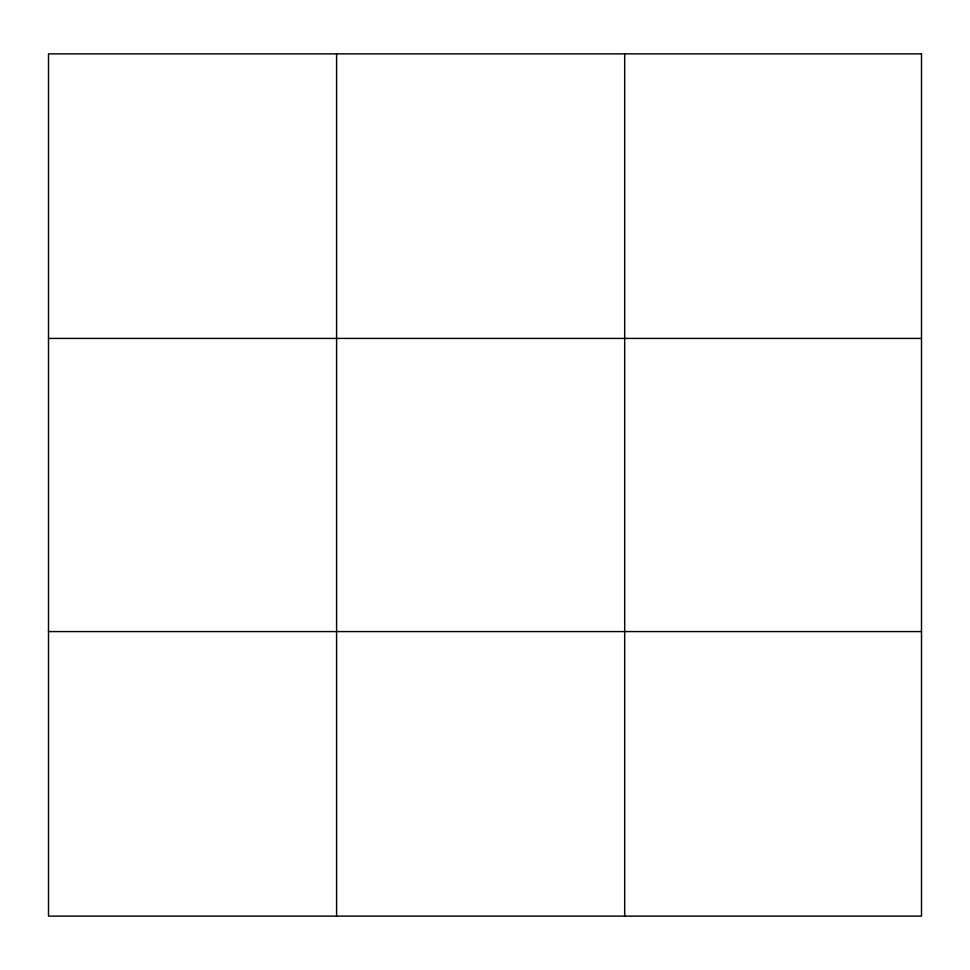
<?xml version="1.0" encoding="UTF-8"?>
<svg xmlns="http://www.w3.org/2000/svg" width="970" height="970" viewBox="0 0 970 970"><rect width="100%" height="100%" fill="white"/><g stroke="black" fill="none" stroke-linecap="round" stroke-linejoin="round"><path stroke-width="1.45" d="M336.59 916.116L336.59 53.883M624.68 916.116L624.68 53.883M48.5 338.421L921.5 338.421M48.5 631.579L921.5 631.579M921.5 53.883L48.5 53.883L48.5 916.116L921.5 916.116L921.5 53.883"/></g></svg>
